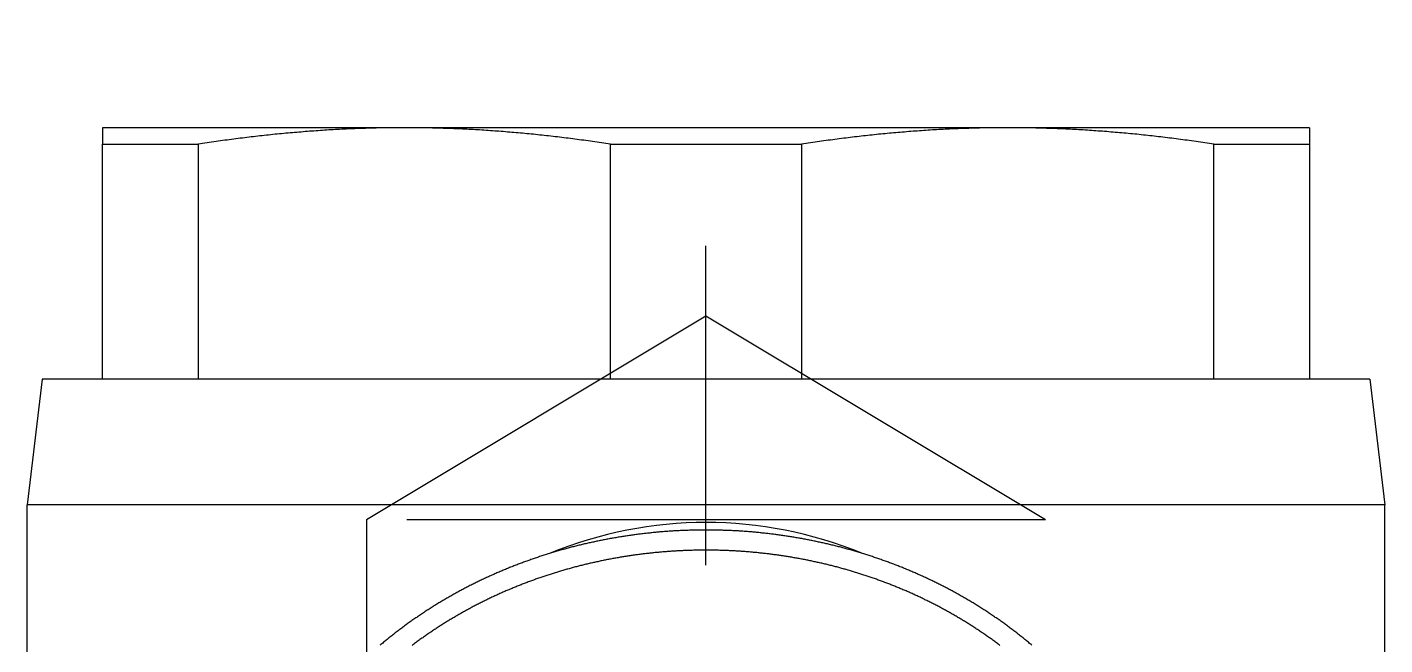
# Model space of a CAD drawing. Extents: x -46.9 to 48.8, y -45.9 to 18.
# Drawn here: x 21.82 to 48.82, y 5.72 to 18 of the extents above; entities that cross this region are included whole.
import ezdxf

# ---------------------------------------------------------------- set-up
doc = ezdxf.new("R2010")
doc.units = 0
doc.linetypes.add('CENTER', pattern=[50.8, 31.75, -6.35, 6.35, -6.35])
doc.linetypes.add('DASHED', pattern=[19.05, 12.7, -6.35])
doc.layers.get('0').update_dxf_attribs({"linetype": 'CONTINUOUS'})
doc.layers.add('CENTER', color=1, linetype='CENTER')

msp = doc.modelspace()

# ---------------------------------------------------------------- linework, layer by layer
at = {"color": 7, "linetype": 'CONTINUOUS'}
for p, q in [((29.321, 16), (23.321, 16)), ((23.321, 16), (23.321, 15.672)), ((41.321, 16), (29.321, 16)), ((47.321, 16), (41.321, 16)), ((47.321, 16), (47.321, 15.672)), ((23.321, 11), (23.321, 15.672)), ((23.321, 15.672), (25.222, 15.672)), ((25.222, 15.672), (25.222, 11)), ((33.421, 11), (33.421, 15.672)), ((33.421, 15.672), (37.222, 15.672)), ((37.222, 15.672), (37.222, 11)), ((45.421, 11), (45.421, 15.672)), ((45.421, 15.672), (47.321, 15.672)), ((47.321, 15.672), (47.321, 11)), ((22.121, 11), (21.821, 8.5)), ((48.521, 11), (22.121, 11)), ((48.521, 11), (48.821, 8.5)), ((48.821, 8.5), (21.821, 8.5)), ((21.821, -8.5), (21.821, 8.5)), ((48.821, -8.5), (48.821, 8.5))]:
    msp.add_line(p, q, dxfattribs=at)
at = {"color": 3, "linetype": 'DASHED'}
for p, q in [((35.321, 12.256), (28.571, 8.2)), ((42.071, 8.2), (35.321, 12.256)), ((42.071, 8.2), (28.571, 8.2)), ((28.571, 8.2), (28.571, -28.3)), ((42.071, -28.3), (42.071, 8.2))]:
    msp.add_line(p, q, dxfattribs=at)
at = {"color": 7}
for points in [[(29.321, 16, 0), (29.278, 16, 0), (29.235, 16, 0), (29.192, 16, 0), (29.149, 15.999, 0), (29.106, 15.999, 0), (29.063, 15.999, 0), (29.02, 15.998, 0), (28.977, 15.998, 0), (28.934, 15.997, 0), (28.891, 15.996, 0), (28.848, 15.995, 0), (28.805, 15.995, 0), (28.762, 15.994, 0), (28.719, 15.993, 0), (28.677, 15.992, 0), (28.634, 15.991, 0), (28.591, 15.989, 0), (28.548, 15.988, 0), (28.506, 15.987, 0), (28.463, 15.985, 0), (28.42, 15.984, 0), (28.377, 15.982, 0), (28.335, 15.98, 0), (28.292, 15.979, 0), (28.249, 15.977, 0), (28.207, 15.975, 0), (28.164, 15.973, 0), (28.121, 15.971, 0), (28.079, 15.969, 0), (28.036, 15.967, 0), (27.993, 15.964, 0), (27.951, 15.962, 0), (27.908, 15.96, 0), (27.865, 15.957, 0), (27.823, 15.955, 0), (27.78, 15.952, 0), (27.737, 15.95, 0), (27.695, 15.947, 0), (27.652, 15.944, 0), (27.609, 15.941, 0), (27.567, 15.938, 0), (27.524, 15.935, 0), (27.481, 15.932, 0), (27.439, 15.929, 0), (27.396, 15.926, 0), (27.353, 15.922, 0), (27.31, 15.919, 0), (27.268, 15.915, 0), (27.225, 15.912, 0), (27.182, 15.908, 0), (27.139, 15.905, 0), (27.096, 15.901, 0), (27.053, 15.897, 0), (27.011, 15.893, 0), (26.968, 15.889, 0), (26.925, 15.885, 0), (26.882, 15.881, 0), (26.839, 15.877, 0), (26.796, 15.873, 0), (26.753, 15.869, 0), (26.71, 15.864, 0), (26.667, 15.86, 0), (26.623, 15.855, 0), (26.58, 15.851, 0), (26.537, 15.846, 0), (26.494, 15.841, 0), (26.451, 15.836, 0), (26.407, 15.832, 0), (26.364, 15.827, 0), (26.321, 15.822, 0), (26.277, 15.816, 0), (26.234, 15.811, 0), (26.191, 15.806, 0), (26.147, 15.801, 0), (26.103, 15.795, 0), (26.06, 15.79, 0), (26.016, 15.784, 0), (25.972, 15.779, 0), (25.929, 15.773, 0), (25.885, 15.767, 0), (25.841, 15.762, 0), (25.797, 15.756, 0), (25.753, 15.75, 0), (25.709, 15.744, 0), (25.665, 15.738, 0), (25.621, 15.731, 0), (25.577, 15.725, 0), (25.533, 15.719, 0), (25.488, 15.712, 0), (25.444, 15.706, 0), (25.4, 15.699, 0), (25.355, 15.693, 0), (25.311, 15.686, 0), (25.266, 15.679, 0), (25.222, 15.672, 0)], [(33.421, 15.672, 0), (33.376, 15.679, 0), (33.332, 15.686, 0), (33.287, 15.693, 0), (33.243, 15.699, 0), (33.199, 15.706, 0), (33.154, 15.712, 0), (33.11, 15.719, 0), (33.066, 15.725, 0), (33.022, 15.731, 0), (32.977, 15.738, 0), (32.933, 15.744, 0), (32.889, 15.75, 0), (32.846, 15.756, 0), (32.802, 15.762, 0), (32.758, 15.767, 0), (32.714, 15.773, 0), (32.67, 15.779, 0), (32.627, 15.784, 0), (32.583, 15.79, 0), (32.539, 15.795, 0), (32.496, 15.801, 0), (32.452, 15.806, 0), (32.409, 15.811, 0), (32.365, 15.816, 0), (32.322, 15.822, 0), (32.279, 15.827, 0), (32.235, 15.832, 0), (32.192, 15.836, 0), (32.149, 15.841, 0), (32.105, 15.846, 0), (32.062, 15.851, 0), (32.019, 15.855, 0), (31.976, 15.86, 0), (31.933, 15.864, 0), (31.89, 15.869, 0), (31.847, 15.873, 0), (31.804, 15.877, 0), (31.761, 15.881, 0), (31.718, 15.885, 0), (31.675, 15.889, 0), (31.632, 15.893, 0), (31.589, 15.897, 0), (31.546, 15.901, 0), (31.503, 15.905, 0), (31.461, 15.908, 0), (31.418, 15.912, 0), (31.375, 15.915, 0), (31.332, 15.919, 0), (31.29, 15.922, 0), (31.247, 15.926, 0), (31.204, 15.929, 0), (31.161, 15.932, 0), (31.119, 15.935, 0), (31.076, 15.938, 0), (31.033, 15.941, 0), (30.991, 15.944, 0), (30.948, 15.947, 0), (30.905, 15.95, 0), (30.863, 15.952, 0), (30.82, 15.955, 0), (30.777, 15.957, 0), (30.735, 15.96, 0), (30.692, 15.962, 0), (30.649, 15.964, 0), (30.607, 15.967, 0), (30.564, 15.969, 0), (30.521, 15.971, 0), (30.479, 15.973, 0), (30.436, 15.975, 0), (30.393, 15.977, 0), (30.351, 15.979, 0), (30.308, 15.98, 0), (30.265, 15.982, 0), (30.223, 15.984, 0), (30.18, 15.985, 0), (30.137, 15.987, 0), (30.095, 15.988, 0), (30.052, 15.989, 0), (30.009, 15.991, 0), (29.966, 15.992, 0), (29.923, 15.993, 0), (29.881, 15.994, 0), (29.838, 15.995, 0), (29.795, 15.995, 0), (29.752, 15.996, 0), (29.709, 15.997, 0), (29.666, 15.998, 0), (29.623, 15.998, 0), (29.58, 15.999, 0), (29.537, 15.999, 0), (29.494, 15.999, 0), (29.451, 16, 0), (29.408, 16, 0), (29.364, 16, 0), (29.321, 16, 0)], [(41.321, 16, 0), (41.278, 16, 0), (41.235, 16, 0), (41.192, 16, 0), (41.149, 15.999, 0), (41.106, 15.999, 0), (41.063, 15.999, 0), (41.02, 15.998, 0), (40.977, 15.998, 0), (40.934, 15.997, 0), (40.891, 15.996, 0), (40.848, 15.995, 0), (40.805, 15.995, 0), (40.762, 15.994, 0), (40.719, 15.993, 0), (40.677, 15.992, 0), (40.634, 15.991, 0), (40.591, 15.989, 0), (40.548, 15.988, 0), (40.505, 15.987, 0), (40.463, 15.985, 0), (40.42, 15.984, 0), (40.377, 15.982, 0), (40.335, 15.98, 0), (40.292, 15.979, 0), (40.249, 15.977, 0), (40.207, 15.975, 0), (40.164, 15.973, 0), (40.121, 15.971, 0), (40.079, 15.969, 0), (40.036, 15.967, 0), (39.993, 15.964, 0), (39.951, 15.962, 0), (39.908, 15.96, 0), (39.865, 15.957, 0), (39.823, 15.955, 0), (39.78, 15.952, 0), (39.737, 15.95, 0), (39.695, 15.947, 0), (39.652, 15.944, 0), (39.609, 15.941, 0), (39.567, 15.938, 0), (39.524, 15.935, 0), (39.481, 15.932, 0), (39.439, 15.929, 0), (39.396, 15.926, 0), (39.353, 15.922, 0), (39.31, 15.919, 0), (39.268, 15.915, 0), (39.225, 15.912, 0), (39.182, 15.908, 0), (39.139, 15.905, 0), (39.096, 15.901, 0), (39.053, 15.897, 0), (39.011, 15.893, 0), (38.968, 15.889, 0), (38.925, 15.885, 0), (38.882, 15.881, 0), (38.839, 15.877, 0), (38.796, 15.873, 0), (38.753, 15.869, 0), (38.71, 15.864, 0), (38.667, 15.86, 0), (38.623, 15.855, 0), (38.58, 15.851, 0), (38.537, 15.846, 0), (38.494, 15.841, 0), (38.451, 15.836, 0), (38.407, 15.832, 0), (38.364, 15.827, 0), (38.321, 15.822, 0), (38.277, 15.816, 0), (38.234, 15.811, 0), (38.191, 15.806, 0), (38.147, 15.801, 0), (38.103, 15.795, 0), (38.06, 15.79, 0), (38.016, 15.784, 0), (37.972, 15.779, 0), (37.929, 15.773, 0), (37.885, 15.767, 0), (37.841, 15.762, 0), (37.797, 15.756, 0), (37.753, 15.75, 0), (37.709, 15.744, 0), (37.665, 15.738, 0), (37.621, 15.731, 0), (37.577, 15.725, 0), (37.533, 15.719, 0), (37.489, 15.712, 0), (37.444, 15.706, 0), (37.4, 15.699, 0), (37.355, 15.693, 0), (37.311, 15.686, 0), (37.266, 15.679, 0), (37.222, 15.672, 0)], [(45.421, 15.672, 0), (45.376, 15.679, 0), (45.332, 15.686, 0), (45.287, 15.693, 0), (45.243, 15.699, 0), (45.199, 15.706, 0), (45.154, 15.712, 0), (45.11, 15.719, 0), (45.066, 15.725, 0), (45.022, 15.731, 0), (44.977, 15.738, 0), (44.933, 15.744, 0), (44.889, 15.75, 0), (44.846, 15.756, 0), (44.802, 15.762, 0), (44.758, 15.767, 0), (44.714, 15.773, 0), (44.67, 15.779, 0), (44.627, 15.784, 0), (44.583, 15.79, 0), (44.539, 15.795, 0), (44.496, 15.801, 0), (44.452, 15.806, 0), (44.409, 15.811, 0), (44.365, 15.816, 0), (44.322, 15.822, 0), (44.279, 15.827, 0), (44.235, 15.832, 0), (44.192, 15.836, 0), (44.149, 15.841, 0), (44.105, 15.846, 0), (44.062, 15.851, 0), (44.019, 15.855, 0), (43.976, 15.86, 0), (43.933, 15.864, 0), (43.89, 15.869, 0), (43.847, 15.873, 0), (43.804, 15.877, 0), (43.761, 15.881, 0), (43.718, 15.885, 0), (43.675, 15.889, 0), (43.632, 15.893, 0), (43.589, 15.897, 0), (43.546, 15.901, 0), (43.504, 15.905, 0), (43.461, 15.908, 0), (43.418, 15.912, 0), (43.375, 15.915, 0), (43.332, 15.919, 0), (43.29, 15.922, 0), (43.247, 15.926, 0), (43.204, 15.929, 0), (43.161, 15.932, 0), (43.119, 15.935, 0), (43.076, 15.938, 0), (43.033, 15.941, 0), (42.991, 15.944, 0), (42.948, 15.947, 0), (42.905, 15.95, 0), (42.863, 15.952, 0), (42.82, 15.955, 0), (42.777, 15.957, 0), (42.735, 15.96, 0), (42.692, 15.962, 0), (42.649, 15.964, 0), (42.607, 15.967, 0), (42.564, 15.969, 0), (42.521, 15.971, 0), (42.479, 15.973, 0), (42.436, 15.975, 0), (42.393, 15.977, 0), (42.351, 15.979, 0), (42.308, 15.98, 0), (42.265, 15.982, 0), (42.223, 15.984, 0), (42.18, 15.985, 0), (42.137, 15.987, 0), (42.094, 15.988, 0), (42.052, 15.989, 0), (42.009, 15.991, 0), (41.966, 15.992, 0), (41.923, 15.993, 0), (41.88, 15.994, 0), (41.838, 15.995, 0), (41.795, 15.995, 0), (41.752, 15.996, 0), (41.709, 15.997, 0), (41.666, 15.998, 0), (41.623, 15.998, 0), (41.58, 15.999, 0), (41.537, 15.999, 0), (41.494, 15.999, 0), (41.451, 16, 0), (41.408, 16, 0), (41.364, 16, 0), (41.321, 16, 0)], [(41.802, 5.708, 0), (41.785, 5.723, 0), (41.767, 5.738, 0), (41.749, 5.753, 0), (41.732, 5.767, 0), (41.714, 5.782, 0), (41.697, 5.796, 0), (41.679, 5.811, 0), (41.661, 5.825, 0), (41.643, 5.84, 0), (41.626, 5.854, 0), (41.608, 5.869, 0), (41.59, 5.883, 0), (41.572, 5.897, 0), (41.554, 5.911, 0), (41.536, 5.925, 0), (41.518, 5.94, 0), (41.5, 5.954, 0), (41.482, 5.968, 0), (41.464, 5.982, 0), (41.446, 5.996, 0), (41.427, 6.009, 0), (41.409, 6.023, 0), (41.391, 6.037, 0), (41.372, 6.051, 0), (41.354, 6.064, 0), (41.336, 6.078, 0), (41.317, 6.092, 0), (41.299, 6.105, 0), (41.28, 6.119, 0), (41.262, 6.132, 0), (41.243, 6.146, 0), (41.225, 6.159, 0), (41.206, 6.172, 0), (41.187, 6.186, 0), (41.169, 6.199, 0), (41.15, 6.212, 0), (41.131, 6.225, 0), (41.112, 6.238, 0), (41.094, 6.251, 0), (41.075, 6.264, 0), (41.056, 6.277, 0), (41.037, 6.29, 0), (41.018, 6.303, 0), (40.999, 6.316, 0), (40.98, 6.328, 0), (40.961, 6.341, 0), (40.942, 6.354, 0), (40.923, 6.366, 0), (40.904, 6.379, 0), (40.885, 6.391, 0), (40.865, 6.404, 0), (40.846, 6.416, 0), (40.827, 6.429, 0), (40.808, 6.441, 0), (40.788, 6.453, 0), (40.769, 6.465, 0), (40.75, 6.478, 0), (40.73, 6.49, 0), (40.711, 6.502, 0), (40.691, 6.514, 0), (40.672, 6.526, 0), (40.652, 6.538, 0), (40.633, 6.55, 0), (40.613, 6.561, 0), (40.594, 6.573, 0), (40.574, 6.585, 0), (40.554, 6.597, 0), (40.535, 6.608, 0), (40.515, 6.62, 0), (40.495, 6.631, 0), (40.476, 6.643, 0), (40.456, 6.654, 0), (40.436, 6.666, 0), (40.416, 6.677, 0), (40.396, 6.688, 0), (40.377, 6.7, 0), (40.357, 6.711, 0), (40.337, 6.722, 0), (40.317, 6.733, 0), (40.297, 6.744, 0), (40.277, 6.755, 0), (40.257, 6.766, 0), (40.237, 6.777, 0), (40.217, 6.788, 0), (40.197, 6.799, 0), (40.176, 6.809, 0), (40.156, 6.82, 0), (40.136, 6.831, 0), (40.116, 6.841, 0), (40.096, 6.852, 0), (40.075, 6.863, 0), (40.055, 6.873, 0), (40.035, 6.883, 0), (40.014, 6.894, 0), (39.994, 6.904, 0), (39.974, 6.914, 0), (39.953, 6.925, 0), (39.933, 6.935, 0), (39.913, 6.945, 0), (39.892, 6.955, 0), (39.872, 6.965, 0), (39.851, 6.975, 0), (39.831, 6.985, 0), (39.81, 6.995, 0), (39.79, 7.005, 0), (39.769, 7.014, 0), (39.749, 7.024, 0), (39.728, 7.034, 0), (39.707, 7.044, 0), (39.687, 7.053, 0), (39.666, 7.063, 0), (39.645, 7.072, 0), (39.625, 7.082, 0), (39.604, 7.091, 0), (39.583, 7.1, 0), (39.562, 7.11, 0), (39.542, 7.119, 0), (39.521, 7.128, 0), (39.5, 7.137, 0), (39.479, 7.146, 0), (39.458, 7.155, 0), (39.437, 7.164, 0), (39.416, 7.173, 0), (39.395, 7.182, 0), (39.375, 7.191, 0), (39.354, 7.2, 0), (39.333, 7.209, 0), (39.312, 7.217, 0), (39.291, 7.226, 0), (39.27, 7.235, 0), (39.248, 7.243, 0), (39.227, 7.252, 0), (39.206, 7.26, 0), (39.185, 7.269, 0), (39.164, 7.277, 0), (39.143, 7.285, 0), (39.122, 7.294, 0), (39.101, 7.302, 0), (39.08, 7.31, 0), (39.058, 7.318, 0), (39.037, 7.326, 0), (39.016, 7.334, 0), (38.995, 7.342, 0), (38.973, 7.35, 0), (38.952, 7.358, 0), (38.931, 7.366, 0), (38.909, 7.374, 0), (38.888, 7.381, 0), (38.867, 7.389, 0), (38.845, 7.397, 0), (38.824, 7.404, 0), (38.802, 7.412, 0), (38.781, 7.419, 0), (38.76, 7.427, 0), (38.738, 7.434, 0), (38.717, 7.442, 0), (38.695, 7.449, 0), (38.674, 7.456, 0), (38.652, 7.463, 0), (38.631, 7.471, 0), (38.609, 7.478, 0), (38.587, 7.485, 0), (38.566, 7.492, 0), (38.544, 7.499, 0), (38.523, 7.506, 0), (38.501, 7.512, 0), (38.48, 7.519, 0), (38.458, 7.526, 0), (38.436, 7.533, 0), (38.414, 7.539, 0), (38.393, 7.546, 0), (38.371, 7.553, 0), (38.349, 7.559, 0), (38.328, 7.566, 0), (38.306, 7.572, 0), (38.284, 7.579, 0), (38.262, 7.585, 0), (38.241, 7.591, 0), (38.219, 7.597, 0), (38.197, 7.604, 0), (38.175, 7.61, 0), (38.153, 7.616, 0), (38.131, 7.622, 0), (38.11, 7.628, 0), (38.088, 7.634, 0), (38.066, 7.64, 0), (38.044, 7.646, 0), (38.022, 7.651, 0), (38, 7.657, 0), (37.978, 7.663, 0), (37.956, 7.669, 0), (37.934, 7.674, 0), (37.912, 7.68, 0), (37.89, 7.685, 0), (37.868, 7.691, 0), (37.846, 7.696, 0), (37.824, 7.702, 0), (37.802, 7.707, 0), (37.78, 7.712, 0), (37.758, 7.717, 0), (37.736, 7.723, 0), (37.714, 7.728, 0), (37.692, 7.733, 0), (37.67, 7.738, 0), (37.648, 7.743, 0), (37.626, 7.748, 0), (37.603, 7.753, 0), (37.581, 7.758, 0), (37.559, 7.762, 0), (37.537, 7.767, 0), (37.515, 7.772, 0), (37.493, 7.776, 0), (37.47, 7.781, 0), (37.448, 7.786, 0), (37.426, 7.79, 0), (37.404, 7.795, 0), (37.382, 7.799, 0), (37.359, 7.803, 0), (37.337, 7.808, 0), (37.315, 7.812, 0), (37.293, 7.816, 0), (37.27, 7.82, 0), (37.248, 7.825, 0), (37.226, 7.829, 0), (37.203, 7.833, 0), (37.181, 7.837, 0), (37.159, 7.841, 0), (37.136, 7.844, 0), (37.114, 7.848, 0), (37.092, 7.852, 0), (37.069, 7.856, 0), (37.047, 7.86, 0), (37.025, 7.863, 0), (37.002, 7.867, 0), (36.98, 7.87, 0), (36.958, 7.874, 0), (36.935, 7.877, 0), (36.913, 7.881, 0), (36.89, 7.884, 0), (36.868, 7.887, 0), (36.846, 7.891, 0), (36.823, 7.894, 0), (36.801, 7.897, 0), (36.778, 7.9, 0), (36.756, 7.903, 0), (36.733, 7.906, 0), (36.711, 7.909, 0), (36.688, 7.912, 0), (36.666, 7.915, 0), (36.644, 7.918, 0), (36.621, 7.921, 0), (36.599, 7.923, 0), (36.576, 7.926, 0), (36.553, 7.929, 0), (36.531, 7.931, 0), (36.508, 7.934, 0), (36.486, 7.936, 0), (36.463, 7.939, 0), (36.441, 7.941, 0), (36.418, 7.944, 0), (36.396, 7.946, 0), (36.373, 7.948, 0), (36.351, 7.95, 0), (36.328, 7.952, 0), (36.306, 7.955, 0), (36.283, 7.957, 0), (36.261, 7.959, 0), (36.238, 7.961, 0), (36.215, 7.963, 0), (36.193, 7.964, 0), (36.17, 7.966, 0), (36.148, 7.968, 0), (36.125, 7.97, 0), (36.102, 7.971, 0), (36.08, 7.973, 0), (36.057, 7.975, 0), (36.035, 7.976, 0), (36.012, 7.978, 0), (35.989, 7.979, 0), (35.967, 7.981, 0), (35.944, 7.982, 0), (35.922, 7.983, 0), (35.899, 7.984, 0), (35.876, 7.986, 0), (35.854, 7.987, 0), (35.831, 7.988, 0), (35.808, 7.989, 0), (35.786, 7.99, 0), (35.763, 7.991, 0), (35.74, 7.992, 0), (35.718, 7.993, 0), (35.695, 7.993, 0), (35.672, 7.994, 0), (35.65, 7.995, 0), (35.627, 7.996, 0), (35.605, 7.996, 0), (35.582, 7.997, 0), (35.559, 7.997, 0), (35.537, 7.998, 0), (35.514, 7.998, 0), (35.491, 7.999, 0), (35.469, 7.999, 0), (35.446, 7.999, 0), (35.423, 8, 0), (35.401, 8, 0), (35.378, 8, 0), (35.355, 8, 0), (35.333, 8, 0), (35.31, 8, 0), (35.287, 8, 0), (35.265, 8, 0), (35.242, 8, 0), (35.219, 8, 0), (35.197, 7.999, 0), (35.174, 7.999, 0), (35.151, 7.999, 0), (35.129, 7.998, 0), (35.106, 7.998, 0), (35.083, 7.997, 0), (35.061, 7.997, 0), (35.038, 7.996, 0), (35.016, 7.996, 0), (34.993, 7.995, 0), (34.97, 7.994, 0), (34.947, 7.993, 0), (34.925, 7.993, 0), (34.902, 7.992, 0), (34.88, 7.991, 0), (34.857, 7.99, 0), (34.834, 7.989, 0), (34.812, 7.988, 0), (34.789, 7.987, 0), (34.766, 7.986, 0), (34.744, 7.984, 0), (34.721, 7.983, 0), (34.699, 7.982, 0), (34.676, 7.981, 0), (34.653, 7.979, 0), (34.631, 7.978, 0), (34.608, 7.976, 0), (34.586, 7.975, 0), (34.563, 7.973, 0), (34.54, 7.971, 0), (34.518, 7.97, 0), (34.495, 7.968, 0), (34.472, 7.966, 0), (34.45, 7.964, 0), (34.427, 7.963, 0), (34.405, 7.961, 0), (34.382, 7.959, 0), (34.36, 7.957, 0), (34.337, 7.955, 0), (34.315, 7.952, 0), (34.292, 7.95, 0), (34.269, 7.948, 0), (34.247, 7.946, 0), (34.224, 7.944, 0), (34.202, 7.941, 0), (34.179, 7.939, 0), (34.157, 7.936, 0), (34.134, 7.934, 0), (34.112, 7.931, 0), (34.089, 7.929, 0), (34.067, 7.926, 0), (34.044, 7.923, 0), (34.022, 7.921, 0), (33.999, 7.918, 0), (33.977, 7.915, 0), (33.954, 7.912, 0), (33.932, 7.909, 0), (33.909, 7.906, 0), (33.887, 7.903, 0), (33.864, 7.9, 0), (33.842, 7.897, 0), (33.819, 7.894, 0), (33.797, 7.891, 0), (33.775, 7.887, 0), (33.752, 7.884, 0), (33.73, 7.881, 0), (33.707, 7.877, 0), (33.685, 7.874, 0), (33.663, 7.87, 0), (33.64, 7.867, 0), (33.618, 7.863, 0), (33.596, 7.86, 0), (33.573, 7.856, 0), (33.551, 7.852, 0), (33.529, 7.848, 0), (33.506, 7.844, 0), (33.484, 7.841, 0), (33.462, 7.837, 0), (33.439, 7.833, 0), (33.417, 7.829, 0), (33.395, 7.825, 0), (33.372, 7.82, 0), (33.35, 7.816, 0), (33.328, 7.812, 0), (33.306, 7.808, 0), (33.283, 7.803, 0), (33.261, 7.799, 0), (33.239, 7.795, 0), (33.217, 7.79, 0), (33.194, 7.786, 0), (33.172, 7.781, 0), (33.15, 7.776, 0), (33.128, 7.772, 0), (33.106, 7.767, 0), (33.084, 7.762, 0), (33.061, 7.758, 0), (33.039, 7.753, 0), (33.017, 7.748, 0), (32.995, 7.743, 0), (32.973, 7.738, 0), (32.951, 7.733, 0), (32.929, 7.728, 0), (32.907, 7.723, 0), (32.885, 7.717, 0), (32.862, 7.712, 0), (32.84, 7.707, 0), (32.818, 7.702, 0), (32.796, 7.696, 0), (32.774, 7.691, 0), (32.752, 7.685, 0), (32.73, 7.68, 0), (32.708, 7.674, 0), (32.687, 7.669, 0), (32.664, 7.663, 0), (32.643, 7.657, 0), (32.621, 7.651, 0), (32.599, 7.646, 0), (32.577, 7.64, 0), (32.555, 7.634, 0), (32.533, 7.628, 0), (32.511, 7.622, 0), (32.489, 7.616, 0), (32.468, 7.61, 0), (32.446, 7.604, 0), (32.424, 7.597, 0), (32.402, 7.591, 0), (32.38, 7.585, 0), (32.358, 7.579, 0), (32.337, 7.572, 0), (32.315, 7.566, 0), (32.293, 7.559, 0), (32.272, 7.553, 0), (32.25, 7.546, 0), (32.228, 7.539, 0), (32.206, 7.533, 0), (32.185, 7.526, 0), (32.163, 7.519, 0), (32.142, 7.512, 0), (32.12, 7.506, 0), (32.098, 7.499, 0), (32.077, 7.492, 0), (32.055, 7.485, 0), (32.034, 7.478, 0), (32.012, 7.471, 0), (31.991, 7.463, 0), (31.969, 7.456, 0), (31.948, 7.449, 0), (31.926, 7.442, 0), (31.905, 7.434, 0), (31.883, 7.427, 0), (31.862, 7.419, 0), (31.84, 7.412, 0), (31.819, 7.404, 0), (31.797, 7.397, 0), (31.776, 7.389, 0), (31.755, 7.381, 0), (31.733, 7.374, 0), (31.712, 7.366, 0), (31.691, 7.358, 0), (31.669, 7.35, 0), (31.648, 7.342, 0), (31.627, 7.334, 0), (31.606, 7.326, 0), (31.584, 7.318, 0), (31.563, 7.31, 0), (31.542, 7.302, 0), (31.521, 7.294, 0), (31.5, 7.285, 0), (31.479, 7.277, 0), (31.457, 7.269, 0), (31.436, 7.26, 0), (31.415, 7.252, 0), (31.394, 7.243, 0), (31.373, 7.235, 0), (31.352, 7.226, 0), (31.331, 7.217, 0), (31.31, 7.209, 0), (31.289, 7.2, 0), (31.268, 7.191, 0), (31.247, 7.182, 0), (31.226, 7.173, 0), (31.205, 7.164, 0), (31.184, 7.155, 0), (31.163, 7.146, 0), (31.143, 7.137, 0), (31.122, 7.128, 0), (31.101, 7.119, 0), (31.08, 7.11, 0), (31.059, 7.1, 0), (31.039, 7.091, 0), (31.018, 7.082, 0), (30.997, 7.072, 0), (30.977, 7.063, 0), (30.956, 7.053, 0), (30.935, 7.043, 0), (30.915, 7.034, 0), (30.894, 7.024, 0), (30.873, 7.014, 0), (30.853, 7.005, 0), (30.832, 6.995, 0), (30.812, 6.985, 0), (30.791, 6.975, 0), (30.771, 6.965, 0), (30.75, 6.955, 0), (30.73, 6.945, 0), (30.709, 6.935, 0), (30.689, 6.925, 0), (30.669, 6.914, 0), (30.648, 6.904, 0), (30.628, 6.894, 0), (30.608, 6.883, 0), (30.587, 6.873, 0), (30.567, 6.863, 0), (30.547, 6.852, 0), (30.527, 6.841, 0), (30.507, 6.831, 0), (30.486, 6.82, 0), (30.466, 6.809, 0), (30.446, 6.799, 0), (30.426, 6.788, 0), (30.406, 6.777, 0), (30.386, 6.766, 0), (30.366, 6.755, 0), (30.346, 6.744, 0), (30.326, 6.733, 0), (30.306, 6.722, 0), (30.286, 6.711, 0), (30.266, 6.7, 0), (30.246, 6.688, 0), (30.226, 6.677, 0), (30.207, 6.666, 0), (30.187, 6.654, 0), (30.167, 6.643, 0), (30.147, 6.631, 0), (30.128, 6.62, 0), (30.108, 6.608, 0), (30.088, 6.597, 0), (30.069, 6.585, 0), (30.049, 6.573, 0), (30.029, 6.561, 0), (30.01, 6.55, 0), (29.99, 6.538, 0), (29.971, 6.526, 0), (29.951, 6.514, 0), (29.932, 6.502, 0), (29.912, 6.49, 0), (29.893, 6.478, 0), (29.874, 6.465, 0), (29.854, 6.453, 0), (29.835, 6.441, 0), (29.816, 6.429, 0), (29.797, 6.416, 0), (29.777, 6.404, 0), (29.758, 6.391, 0), (29.739, 6.379, 0), (29.72, 6.366, 0), (29.701, 6.354, 0), (29.682, 6.341, 0), (29.663, 6.328, 0), (29.644, 6.316, 0), (29.625, 6.303, 0), (29.606, 6.29, 0), (29.587, 6.277, 0), (29.568, 6.264, 0), (29.549, 6.251, 0), (29.53, 6.238, 0), (29.511, 6.225, 0), (29.493, 6.212, 0), (29.474, 6.199, 0), (29.455, 6.186, 0), (29.437, 6.172, 0), (29.418, 6.159, 0), (29.399, 6.146, 0), (29.381, 6.132, 0), (29.362, 6.119, 0), (29.344, 6.105, 0), (29.325, 6.092, 0), (29.307, 6.078, 0), (29.289, 6.064, 0), (29.27, 6.051, 0), (29.252, 6.037, 0), (29.234, 6.023, 0), (29.215, 6.009, 0), (29.197, 5.996, 0), (29.179, 5.982, 0), (29.161, 5.968, 0), (29.143, 5.954, 0), (29.125, 5.94, 0), (29.107, 5.925, 0), (29.089, 5.911, 0), (29.071, 5.897, 0), (29.053, 5.883, 0), (29.035, 5.869, 0), (29.017, 5.854, 0), (28.999, 5.84, 0), (28.982, 5.825, 0), (28.964, 5.811, 0), (28.946, 5.796, 0), (28.928, 5.782, 0), (28.911, 5.767, 0), (28.893, 5.753, 0), (28.876, 5.738, 0), (28.858, 5.723, 0), (28.841, 5.708, 0)], [(41.168, 5.704, 0), (41.15, 5.717, 0), (41.133, 5.73, 0), (41.115, 5.744, 0), (41.098, 5.757, 0), (41.08, 5.77, 0), (41.062, 5.783, 0), (41.045, 5.795, 0), (41.027, 5.808, 0), (41.009, 5.821, 0), (40.992, 5.834, 0), (40.974, 5.847, 0), (40.956, 5.859, 0), (40.938, 5.872, 0), (40.92, 5.885, 0), (40.902, 5.897, 0), (40.884, 5.91, 0), (40.866, 5.922, 0), (40.848, 5.934, 0), (40.83, 5.947, 0), (40.812, 5.959, 0), (40.794, 5.971, 0), (40.776, 5.984, 0), (40.758, 5.996, 0), (40.739, 6.008, 0), (40.721, 6.02, 0), (40.703, 6.032, 0), (40.685, 6.044, 0), (40.666, 6.056, 0), (40.648, 6.068, 0), (40.63, 6.08, 0), (40.611, 6.092, 0), (40.593, 6.104, 0), (40.574, 6.115, 0), (40.556, 6.127, 0), (40.537, 6.139, 0), (40.519, 6.15, 0), (40.5, 6.162, 0), (40.481, 6.173, 0), (40.463, 6.185, 0), (40.444, 6.196, 0), (40.425, 6.208, 0), (40.407, 6.219, 0), (40.388, 6.23, 0), (40.369, 6.241, 0), (40.35, 6.253, 0), (40.331, 6.264, 0), (40.313, 6.275, 0), (40.294, 6.286, 0), (40.275, 6.297, 0), (40.256, 6.308, 0), (40.237, 6.319, 0), (40.218, 6.33, 0), (40.199, 6.34, 0), (40.18, 6.351, 0), (40.161, 6.362, 0), (40.142, 6.373, 0), (40.123, 6.383, 0), (40.103, 6.394, 0), (40.084, 6.404, 0), (40.065, 6.415, 0), (40.046, 6.425, 0), (40.027, 6.436, 0), (40.007, 6.446, 0), (39.988, 6.457, 0), (39.969, 6.467, 0), (39.95, 6.477, 0), (39.93, 6.487, 0), (39.911, 6.497, 0), (39.891, 6.507, 0), (39.872, 6.517, 0), (39.852, 6.527, 0), (39.833, 6.537, 0), (39.813, 6.547, 0), (39.794, 6.557, 0), (39.775, 6.567, 0), (39.755, 6.577, 0), (39.735, 6.586, 0), (39.716, 6.596, 0), (39.696, 6.606, 0), (39.676, 6.615, 0), (39.657, 6.625, 0), (39.637, 6.634, 0), (39.617, 6.644, 0), (39.598, 6.653, 0), (39.578, 6.662, 0), (39.558, 6.672, 0), (39.538, 6.681, 0), (39.519, 6.69, 0), (39.499, 6.699, 0), (39.479, 6.708, 0), (39.459, 6.717, 0), (39.439, 6.726, 0), (39.419, 6.735, 0), (39.399, 6.744, 0), (39.379, 6.753, 0), (39.359, 6.762, 0), (39.34, 6.771, 0), (39.319, 6.78, 0), (39.3, 6.788, 0), (39.279, 6.797, 0), (39.259, 6.805, 0), (39.239, 6.814, 0), (39.219, 6.822, 0), (39.199, 6.831, 0), (39.179, 6.839, 0), (39.159, 6.848, 0), (39.139, 6.856, 0), (39.118, 6.864, 0), (39.098, 6.873, 0), (39.078, 6.881, 0), (39.058, 6.889, 0), (39.038, 6.897, 0), (39.017, 6.905, 0), (38.997, 6.913, 0), (38.977, 6.921, 0), (38.956, 6.929, 0), (38.936, 6.937, 0), (38.916, 6.944, 0), (38.895, 6.952, 0), (38.875, 6.96, 0), (38.854, 6.968, 0), (38.834, 6.975, 0), (38.813, 6.983, 0), (38.793, 6.99, 0), (38.773, 6.998, 0), (38.752, 7.005, 0), (38.731, 7.013, 0), (38.711, 7.02, 0), (38.69, 7.027, 0), (38.67, 7.034, 0), (38.649, 7.042, 0), (38.629, 7.049, 0), (38.608, 7.056, 0), (38.587, 7.063, 0), (38.567, 7.07, 0), (38.546, 7.077, 0), (38.526, 7.084, 0), (38.505, 7.091, 0), (38.484, 7.098, 0), (38.463, 7.104, 0), (38.443, 7.111, 0), (38.422, 7.118, 0), (38.401, 7.125, 0), (38.38, 7.131, 0), (38.36, 7.138, 0), (38.339, 7.144, 0), (38.318, 7.151, 0), (38.297, 7.157, 0), (38.276, 7.163, 0), (38.255, 7.17, 0), (38.235, 7.176, 0), (38.214, 7.182, 0), (38.193, 7.188, 0), (38.172, 7.195, 0), (38.151, 7.201, 0), (38.13, 7.207, 0), (38.109, 7.213, 0), (38.088, 7.219, 0), (38.067, 7.225, 0), (38.046, 7.23, 0), (38.025, 7.236, 0), (38.004, 7.242, 0), (37.983, 7.248, 0), (37.962, 7.253, 0), (37.941, 7.259, 0), (37.92, 7.265, 0), (37.899, 7.27, 0), (37.878, 7.276, 0), (37.857, 7.281, 0), (37.836, 7.287, 0), (37.814, 7.292, 0), (37.793, 7.297, 0), (37.772, 7.303, 0), (37.751, 7.308, 0), (37.73, 7.313, 0), (37.709, 7.318, 0), (37.687, 7.323, 0), (37.666, 7.328, 0), (37.645, 7.333, 0), (37.624, 7.338, 0), (37.602, 7.343, 0), (37.581, 7.348, 0), (37.56, 7.353, 0), (37.539, 7.357, 0), (37.517, 7.362, 0), (37.496, 7.367, 0), (37.475, 7.371, 0), (37.453, 7.376, 0), (37.432, 7.38, 0), (37.411, 7.385, 0), (37.389, 7.389, 0), (37.368, 7.394, 0), (37.347, 7.398, 0), (37.325, 7.402, 0), (37.304, 7.407, 0), (37.283, 7.411, 0), (37.261, 7.415, 0), (37.24, 7.419, 0), (37.218, 7.423, 0), (37.197, 7.427, 0), (37.176, 7.431, 0), (37.154, 7.435, 0), (37.133, 7.439, 0), (37.111, 7.443, 0), (37.09, 7.447, 0), (37.068, 7.45, 0), (37.047, 7.454, 0), (37.025, 7.458, 0), (37.004, 7.461, 0), (36.982, 7.465, 0), (36.961, 7.468, 0), (36.939, 7.472, 0), (36.918, 7.475, 0), (36.896, 7.479, 0), (36.875, 7.482, 0), (36.853, 7.485, 0), (36.831, 7.488, 0), (36.81, 7.492, 0), (36.788, 7.495, 0), (36.767, 7.498, 0), (36.745, 7.501, 0), (36.724, 7.504, 0), (36.702, 7.507, 0), (36.68, 7.51, 0), (36.659, 7.513, 0), (36.637, 7.515, 0), (36.615, 7.518, 0), (36.594, 7.521, 0), (36.572, 7.524, 0), (36.551, 7.526, 0), (36.529, 7.529, 0), (36.507, 7.531, 0), (36.486, 7.534, 0), (36.464, 7.536, 0), (36.442, 7.539, 0), (36.421, 7.541, 0), (36.399, 7.543, 0), (36.377, 7.546, 0), (36.356, 7.548, 0), (36.334, 7.55, 0), (36.312, 7.552, 0), (36.29, 7.554, 0), (36.269, 7.556, 0), (36.247, 7.558, 0), (36.225, 7.56, 0), (36.204, 7.562, 0), (36.182, 7.564, 0), (36.16, 7.566, 0), (36.138, 7.568, 0), (36.117, 7.569, 0), (36.095, 7.571, 0), (36.073, 7.572, 0), (36.051, 7.574, 0), (36.03, 7.576, 0), (36.008, 7.577, 0), (35.986, 7.579, 0), (35.964, 7.58, 0), (35.943, 7.581, 0), (35.921, 7.583, 0), (35.899, 7.584, 0), (35.877, 7.585, 0), (35.855, 7.586, 0), (35.834, 7.587, 0), (35.812, 7.588, 0), (35.79, 7.589, 0), (35.768, 7.59, 0), (35.746, 7.591, 0), (35.725, 7.592, 0), (35.703, 7.593, 0), (35.681, 7.594, 0), (35.659, 7.594, 0), (35.638, 7.595, 0), (35.616, 7.596, 0), (35.594, 7.596, 0), (35.572, 7.597, 0), (35.55, 7.597, 0), (35.529, 7.598, 0), (35.507, 7.598, 0), (35.485, 7.599, 0), (35.463, 7.599, 0), (35.441, 7.599, 0), (35.419, 7.6, 0), (35.398, 7.6, 0), (35.376, 7.6, 0), (35.354, 7.6, 0), (35.332, 7.6, 0), (35.31, 7.6, 0), (35.289, 7.6, 0), (35.267, 7.6, 0), (35.245, 7.6, 0), (35.223, 7.6, 0), (35.201, 7.599, 0), (35.18, 7.599, 0), (35.158, 7.599, 0), (35.136, 7.598, 0), (35.114, 7.598, 0), (35.092, 7.597, 0), (35.071, 7.597, 0), (35.049, 7.596, 0), (35.027, 7.596, 0), (35.005, 7.595, 0), (34.983, 7.594, 0), (34.962, 7.594, 0), (34.94, 7.593, 0), (34.918, 7.592, 0), (34.896, 7.591, 0), (34.874, 7.59, 0), (34.853, 7.589, 0), (34.831, 7.588, 0), (34.809, 7.587, 0), (34.787, 7.586, 0), (34.765, 7.585, 0), (34.744, 7.584, 0), (34.722, 7.583, 0), (34.7, 7.581, 0), (34.678, 7.58, 0), (34.657, 7.579, 0), (34.635, 7.577, 0), (34.613, 7.576, 0), (34.591, 7.574, 0), (34.569, 7.572, 0), (34.548, 7.571, 0), (34.526, 7.569, 0), (34.504, 7.568, 0), (34.483, 7.566, 0), (34.461, 7.564, 0), (34.439, 7.562, 0), (34.417, 7.56, 0), (34.396, 7.558, 0), (34.374, 7.556, 0), (34.352, 7.554, 0), (34.331, 7.552, 0), (34.309, 7.55, 0), (34.287, 7.548, 0), (34.265, 7.546, 0), (34.244, 7.543, 0), (34.222, 7.541, 0), (34.2, 7.539, 0), (34.179, 7.536, 0), (34.157, 7.534, 0), (34.135, 7.531, 0), (34.114, 7.529, 0), (34.092, 7.526, 0), (34.07, 7.524, 0), (34.049, 7.521, 0), (34.027, 7.518, 0), (34.005, 7.515, 0), (33.984, 7.513, 0), (33.962, 7.51, 0), (33.941, 7.507, 0), (33.919, 7.504, 0), (33.898, 7.501, 0), (33.876, 7.498, 0), (33.854, 7.495, 0), (33.833, 7.492, 0), (33.811, 7.488, 0), (33.79, 7.485, 0), (33.768, 7.482, 0), (33.746, 7.479, 0), (33.725, 7.475, 0), (33.703, 7.472, 0), (33.682, 7.468, 0), (33.66, 7.465, 0), (33.639, 7.461, 0), (33.617, 7.458, 0), (33.596, 7.454, 0), (33.574, 7.45, 0), (33.553, 7.447, 0), (33.531, 7.443, 0), (33.51, 7.439, 0), (33.489, 7.435, 0), (33.467, 7.431, 0), (33.446, 7.427, 0), (33.424, 7.423, 0), (33.403, 7.419, 0), (33.381, 7.415, 0), (33.36, 7.411, 0), (33.339, 7.407, 0), (33.317, 7.402, 0), (33.296, 7.398, 0), (33.275, 7.394, 0), (33.253, 7.389, 0), (33.232, 7.385, 0), (33.211, 7.38, 0), (33.189, 7.376, 0), (33.168, 7.371, 0), (33.147, 7.367, 0), (33.125, 7.362, 0), (33.104, 7.357, 0), (33.083, 7.353, 0), (33.061, 7.348, 0), (33.04, 7.343, 0), (33.019, 7.338, 0), (32.998, 7.333, 0), (32.977, 7.328, 0), (32.955, 7.323, 0), (32.934, 7.318, 0), (32.913, 7.313, 0), (32.892, 7.308, 0), (32.871, 7.303, 0), (32.849, 7.297, 0), (32.828, 7.292, 0), (32.807, 7.287, 0), (32.786, 7.281, 0), (32.765, 7.276, 0), (32.744, 7.27, 0), (32.723, 7.265, 0), (32.702, 7.259, 0), (32.681, 7.253, 0), (32.66, 7.248, 0), (32.639, 7.242, 0), (32.618, 7.236, 0), (32.597, 7.23, 0), (32.576, 7.225, 0), (32.555, 7.219, 0), (32.534, 7.213, 0), (32.513, 7.207, 0), (32.492, 7.201, 0), (32.471, 7.195, 0), (32.45, 7.188, 0), (32.429, 7.182, 0), (32.408, 7.176, 0), (32.387, 7.17, 0), (32.366, 7.163, 0), (32.346, 7.157, 0), (32.325, 7.151, 0), (32.304, 7.144, 0), (32.283, 7.138, 0), (32.262, 7.131, 0), (32.242, 7.125, 0), (32.221, 7.118, 0), (32.2, 7.111, 0), (32.179, 7.104, 0), (32.159, 7.098, 0), (32.138, 7.091, 0), (32.117, 7.084, 0), (32.096, 7.077, 0), (32.076, 7.07, 0), (32.055, 7.063, 0), (32.035, 7.056, 0), (32.014, 7.049, 0), (31.993, 7.042, 0), (31.973, 7.034, 0), (31.952, 7.027, 0), (31.932, 7.02, 0), (31.911, 7.013, 0), (31.891, 7.005, 0), (31.87, 6.998, 0), (31.85, 6.99, 0), (31.829, 6.983, 0), (31.809, 6.975, 0), (31.788, 6.968, 0), (31.768, 6.96, 0), (31.747, 6.952, 0), (31.727, 6.944, 0), (31.707, 6.937, 0), (31.686, 6.929, 0), (31.666, 6.921, 0), (31.646, 6.913, 0), (31.625, 6.905, 0), (31.605, 6.897, 0), (31.585, 6.889, 0), (31.565, 6.881, 0), (31.544, 6.873, 0), (31.524, 6.864, 0), (31.504, 6.856, 0), (31.484, 6.848, 0), (31.464, 6.839, 0), (31.444, 6.831, 0), (31.424, 6.822, 0), (31.403, 6.814, 0), (31.383, 6.805, 0), (31.363, 6.797, 0), (31.343, 6.788, 0), (31.323, 6.779, 0), (31.303, 6.771, 0), (31.283, 6.762, 0), (31.263, 6.753, 0), (31.243, 6.744, 0), (31.223, 6.735, 0), (31.203, 6.726, 0), (31.183, 6.717, 0), (31.164, 6.708, 0), (31.144, 6.699, 0), (31.124, 6.69, 0), (31.104, 6.681, 0), (31.084, 6.672, 0), (31.065, 6.662, 0), (31.045, 6.653, 0), (31.025, 6.644, 0), (31.005, 6.634, 0), (30.986, 6.625, 0), (30.966, 6.615, 0), (30.947, 6.606, 0), (30.927, 6.596, 0), (30.907, 6.586, 0), (30.888, 6.577, 0), (30.868, 6.567, 0), (30.849, 6.557, 0), (30.829, 6.547, 0), (30.81, 6.537, 0), (30.79, 6.527, 0), (30.771, 6.517, 0), (30.751, 6.507, 0), (30.732, 6.497, 0), (30.712, 6.487, 0), (30.693, 6.477, 0), (30.674, 6.467, 0), (30.654, 6.457, 0), (30.635, 6.446, 0), (30.616, 6.436, 0), (30.597, 6.425, 0), (30.578, 6.415, 0), (30.558, 6.404, 0), (30.539, 6.394, 0), (30.52, 6.383, 0), (30.501, 6.373, 0), (30.482, 6.362, 0), (30.463, 6.351, 0), (30.444, 6.341, 0), (30.425, 6.33, 0), (30.406, 6.319, 0), (30.387, 6.308, 0), (30.368, 6.297, 0), (30.349, 6.286, 0), (30.33, 6.275, 0), (30.311, 6.264, 0), (30.292, 6.253, 0), (30.273, 6.241, 0), (30.255, 6.23, 0), (30.236, 6.219, 0), (30.217, 6.208, 0), (30.198, 6.196, 0), (30.18, 6.185, 0), (30.161, 6.173, 0), (30.143, 6.162, 0), (30.124, 6.15, 0), (30.105, 6.139, 0), (30.087, 6.127, 0), (30.068, 6.115, 0), (30.05, 6.104, 0), (30.032, 6.092, 0), (30.013, 6.08, 0), (29.995, 6.068, 0), (29.976, 6.056, 0), (29.958, 6.044, 0), (29.94, 6.032, 0), (29.921, 6.02, 0), (29.903, 6.008, 0), (29.885, 5.996, 0), (29.867, 5.984, 0), (29.849, 5.971, 0), (29.831, 5.959, 0), (29.812, 5.947, 0), (29.794, 5.934, 0), (29.776, 5.922, 0), (29.758, 5.91, 0), (29.74, 5.897, 0), (29.723, 5.885, 0), (29.705, 5.872, 0), (29.687, 5.859, 0), (29.669, 5.847, 0), (29.651, 5.834, 0), (29.633, 5.821, 0), (29.616, 5.808, 0), (29.598, 5.795, 0), (29.58, 5.783, 0), (29.563, 5.77, 0), (29.545, 5.757, 0), (29.527, 5.744, 0), (29.51, 5.73, 0), (29.492, 5.717, 0), (29.475, 5.704, 0)]]:
    msp.add_polyline3d(points, dxfattribs=at)
at = {"color": 7, "linetype": 'CONTINUOUS'}
msp.add_arc((35.321, 0), 8.15, 67.6401, 112.3599, dxfattribs=at)
at = {"layer": 'CENTER', "color": 1, "linetype": 'CENTER'}
msp.add_line((35.321, -30.8), (35.321, 18), dxfattribs=at)

doc.saveas('drawing.dxf')
